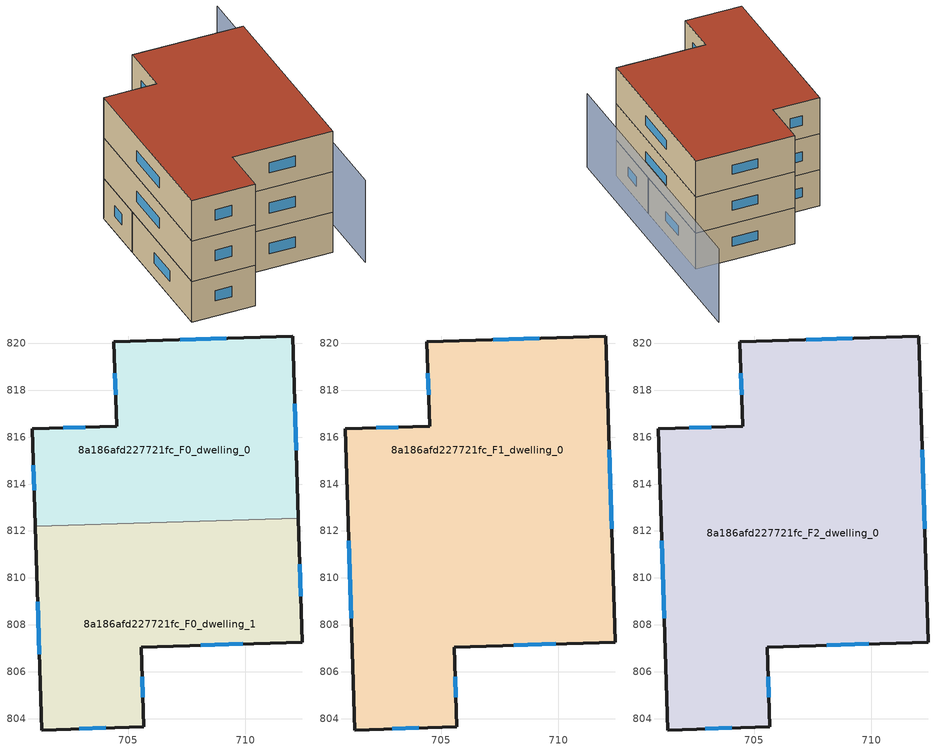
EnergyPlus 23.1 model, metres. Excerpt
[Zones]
8a186afd227721fc_F0_dwelling_0
 floor ground (EU_floor_Construction): 712.02,820.31 712.26,812.55 701.04,812.19 700.91,816.35 704.52,816.46 704.4,820.07 z0
 wall outside (EU_wall_Construction): 712.26,812.55 712.02,820.31 704.4,820.07 704.52,816.46 700.91,816.35 701.04,812.19 z0:3
 wall to 8a186afd227721fc_F0_dwelling_1 (EU_wall_Construction): 701.04,812.19 712.26,812.55 z0:3
 window (EU_Window_Construction): 709.19,820.22 707.23,820.16 / 712.17,815.43 712.11,817.43 / 700.96,814.81 700.99,813.73 / 703.18,816.42 702.25,816.39 / 704.44,818.73 704.47,817.8 z1.11:1.89
8a186afd227721fc_F0_dwelling_1
 floor ground (EU_floor_Construction): 712.26,812.55 712.43,807.27 705.56,807.05 705.66,803.65 701.32,803.52 701.04,812.19 z0
 wall outside (EU_wall_Construction): 701.04,812.19 701.32,803.52 705.66,803.65 705.56,807.05 712.43,807.27 712.26,812.55 z0:3
 window (EU_Window_Construction): 701.14,808.97 701.21,806.74 / 712.37,809.23 712.33,810.59 / 708.11,807.13 709.88,807.18 / 705.62,804.91 705.6,805.79 / 702.93,803.57 704.05,803.6 z1.11:1.89
8a186afd227721fc_F1_dwelling_0
 floor to 8a186afd227721fc_F0_dwelling_0 (EU_floor_Construction): 712.02,820.31 712.26,812.55 701.04,812.19 700.91,816.35 704.51,816.46 704.4,820.07 z3
 floor to 8a186afd227721fc_F0_dwelling_1 (EU_floor_Construction): 712.26,812.55 712.43,807.27 705.56,807.05 705.66,803.65 701.32,803.52 701.04,812.19 z3
 wall outside (EU_wall_Construction): 700.91,816.35 701.32,803.52 705.66,803.65 705.56,807.05 712.43,807.27 712.02,820.31 704.4,820.07 704.52,816.46 700.91,816.35 z3:6
 window (EU_Window_Construction): 701.06,811.59 701.17,808.28 / 703.18,816.42 702.25,816.39 / 704.44,818.73 704.47,817.8 / 709.19,820.22 707.23,820.16 / 712.28,812.1 712.17,815.47 / 708.11,807.13 709.88,807.18 / 705.62,804.91 705.6,805.79 / 702.93,803.57 704.05,803.6 z4.11:4.89
8a186afd227721fc_F2_dwelling_0
 floor to 8a186afd227721fc_F1_dwelling_0 (EU_floor_Construction): 712.02,820.31 712.43,807.27 705.56,807.05 705.66,803.65 701.32,803.52 700.91,816.35 704.51,816.46 704.4,820.07 z6
 wall outside (EU_wall_Construction): 700.91,816.35 701.32,803.52 705.66,803.65 705.56,807.05 712.43,807.27 712.02,820.31 704.4,820.07 704.52,816.46 700.91,816.35 z6:9
 window (EU_Window_Construction): 701.06,811.59 701.17,808.28 / 703.18,816.42 702.25,816.39 / 704.44,818.73 704.47,817.8 / 709.19,820.22 707.23,820.16 / 712.28,812.1 712.17,815.47 / 708.11,807.13 709.88,807.18 / 705.62,804.91 705.6,805.79 / 702.93,803.57 704.05,803.6 z7.11:7.89
 roof outside (EU_roof_Construction): 712.43,807.27 712.02,820.31 704.4,820.07 704.52,816.46 700.91,816.35 701.32,803.52 705.66,803.65 705.56,807.05 z9
shading: 713.84,805.46 713.16,827.09 z0:6.1
[Building]
EU S2 Campaign: North Axis=0; Terrain=City; Solar Distribution=FullExterior
[Site:Location]
Cape.Town.Intl.AP: Latitude=-33.965; Longitude=18.602; Time Zone=2; Elevation=46
[SizingPeriod:WeatherFileDays]
AnnualSizingPeriod: Begin Month=1; Begin Day of Month=1; End Month=12; End Day of Month=31; Day of Week for Start Day=Monday; Use Weather File Daylight Saving Period=No; Use Weather File Rain and Snow Indicators=No
[MATERIAL]
EU_InternalMass_Material: Roughness=MediumRough; Thickness=0.1; Conductivity=1; Density=1800; Specific Heat=900; Thermal Absorptance=0.9; Solar Absorptance=0.7; Visible Absorptance=0.7
[MATERIAL:NOMASS] Roughness=MediumRough; Thermal Absorptance=0.9; Solar Absorptance=0.7; Visible Absorptance=0.7
Name | Thermal Resistance
EU_wall_NoMass | 0.457447
EU_roof_NoMass | 0.416234
EU_floor_NoMass | 1.09226
[WINDOWMATERIAL:SIMPLEGLAZINGSYSTEM]
EU_Window_SimpleGlazing: UFactor=4.7504; Solar Heat Gain Coefficient=0.85; Visible Transmittance=0.85
[CONSTRUCTION]
EU_wall_Construction: EU_wall_NoMass
EU_roof_Construction: EU_roof_NoMass
EU_floor_Construction: EU_floor_NoMass
EU_Window_Construction: EU_Window_SimpleGlazing
EU_InternalMass_Construction: EU_InternalMass_Material
[ZONE] Type=1; Multiplier=1; Ceiling Height=autocalculate; Floor Area=autocalculate; Part of Total Floor Area=Yes
Name | Volume
8a186afd227721fc_F0_dwelling_0 | 222.415
8a186afd227721fc_F1_dwelling_0 | 444.826
8a186afd227721fc_F2_dwelling_0 | 444.831
8a186afd227721fc_F0_dwelling_1 | 222.412
[INTERNALMASS] Construction=EU_InternalMass_Construction
Name | Zone or ZoneList | Surface Area
8a186afd227721fc_F0_dwelling_0_EU_InternalMass | 8a186afd227721fc_F0_dwelling_0 | 74.1383
8a186afd227721fc_F0_dwelling_1_EU_InternalMass | 8a186afd227721fc_F0_dwelling_1 | 74.1373
8a186afd227721fc_F1_dwelling_0_EU_InternalMass | 8a186afd227721fc_F1_dwelling_0 | 148.277
8a186afd227721fc_F2_dwelling_0_EU_InternalMass | 8a186afd227721fc_F2_dwelling_0 | 148.277
[OTHEREQUIPMENT] Fuel Type=Electricity; Design Level Calculation Method=Watts/Area; Power per Zone Floor Area=1; Fraction Latent=0; Fraction Radiant=0; Fraction Lost=0; Carbon Dioxide Generation Rate=0; EndUse Subcategory=EU_Step8_InternalGains
Name | Zone or ZoneList or Space or SpaceList | Schedule
EU_Step8_InternalGain_8a186afd227721fc_F0_dwelling_0_f000 | 8a186afd227721fc_F0_dwelling_0 | EU_Step8_GainSchedule_8a186afd227721fc_F0_dwelling_0_f000
EU_Step8_InternalGain_8a186afd227721fc_F0_dwelling_1_f000 | 8a186afd227721fc_F0_dwelling_1 | EU_Step8_GainSchedule_8a186afd227721fc_F0_dwelling_1_f000
EU_Step8_InternalGain_8a186afd227721fc_F1_dwelling_0_f000 | 8a186afd227721fc_F1_dwelling_0 | EU_Step8_GainSchedule_8a186afd227721fc_F1_dwelling_0_f000
EU_Step8_InternalGain_8a186afd227721fc_F2_dwelling_0_f000 | 8a186afd227721fc_F2_dwelling_0 | EU_Step8_GainSchedule_8a186afd227721fc_F2_dwelling_0_f000
[ZONEVENTILATION:DESIGNFLOWRATE] Schedule=EU_AlwaysOn; Design Flow Rate Calculation Method=AirChanges/Hour; Air Changes per Hour=0.690967; Ventilation Type=Natural; Fan Pressure Rise=0; Fan Total Efficiency=1; Constant Term Coefficient=1; Temperature Term Coefficient=0; Velocity Term Coefficient=0; Velocity Squared Term Coefficient=0; Minimum Indoor Temperature=-100; Maximum Indoor Temperature=100; Delta Temperature=-100; Minimum Outdoor Temperature=-100; Maximum Outdoor Temperature=100; Maximum Wind Speed=40
Name | Zone or ZoneList or Space or SpaceList
EU_ConstantAir_8a186afd227721fc_F0_dwelling_0 | 8a186afd227721fc_F0_dwelling_0
EU_ConstantAir_8a186afd227721fc_F0_dwelling_1 | 8a186afd227721fc_F0_dwelling_1
EU_ConstantAir_8a186afd227721fc_F1_dwelling_0 | 8a186afd227721fc_F1_dwelling_0
EU_ConstantAir_8a186afd227721fc_F2_dwelling_0 | 8a186afd227721fc_F2_dwelling_0
[HVACTEMPLATE:THERMOSTAT] Constant Heating Setpoint=20; Constant Cooling Setpoint=50
EU_HeatOnly_8a186afd227721fc_F0_dwelling_0; EU_HeatOnly_8a186afd227721fc_F0_dwelling_1; EU_HeatOnly_8a186afd227721fc_F1_dwelling_0; EU_HeatOnly_8a186afd227721fc_F2_dwelling_0
[HVACTEMPLATE:ZONE:IDEALLOADSAIRSYSTEM] System Availability Schedule=EU_AlwaysOn; Maximum Heating Supply Air Temperature=50; Minimum Cooling Supply Air Temperature=13; Maximum Heating Supply Air Humidity Ratio=0.0156; Minimum Cooling Supply Air Humidity Ratio=0.0077; Heating Limit=NoLimit; Cooling Limit=NoLimit; Heating Availability Schedule=EU_AlwaysOn; Cooling Availability Schedule=EU_CoolingOff; Dehumidification Control Type=ConstantSensibleHeatRatio; Cooling Sensible Heat Ratio=0.7; Dehumidification Setpoint=60; Humidification Control Type=None; Humidification Setpoint=30; Outdoor Air Method=None; Outdoor Air Flow Rate per Person=0.00944; Outdoor Air Flow Rate per Zone Floor Area=0; Outdoor Air Flow Rate per Zone=0; Demand Controlled Ventilation Type=None; Outdoor Air Economizer Type=NoEconomizer; Heat Recovery Type=None; Sensible Heat Recovery Effectiveness=0.7; Latent Heat Recovery Effectiveness=0.65
Name | Template Thermostat
8a186afd227721fc_F0_dwelling_0 | EU_HeatOnly_8a186afd227721fc_F0_dwelling_0
8a186afd227721fc_F0_dwelling_1 | EU_HeatOnly_8a186afd227721fc_F0_dwelling_1
8a186afd227721fc_F1_dwelling_0 | EU_HeatOnly_8a186afd227721fc_F1_dwelling_0
8a186afd227721fc_F2_dwelling_0 | EU_HeatOnly_8a186afd227721fc_F2_dwelling_0
[SIZING:ZONE] Zone Cooling Design Supply Air Temperature Input Method=SupplyAirTemperature; Zone Cooling Design Supply Air Temperature=13; Zone Heating Design Supply Air Temperature Input Method=SupplyAirTemperature; Zone Heating Design Supply Air Temperature=50; Zone Cooling Design Supply Air Humidity Ratio=0.008; Zone Heating Design Supply Air Humidity Ratio=0.008; Cooling Design Air Flow Method=DesignDay; Cooling Design Air Flow Rate=0; Cooling Minimum Air Flow per Zone Floor Area=0.000762; Cooling Minimum Air Flow=0; Cooling Minimum Air Flow Fraction=0.2; Heating Design Air Flow Method=DesignDay; Heating Design Air Flow Rate=0; Heating Maximum Air Flow per Zone Floor Area=0.002032; Heating Maximum Air Flow=0.141576; Heating Maximum Air Flow Fraction=0.3; Account for Dedicated Outdoor Air System=No; Dedicated Outdoor Air System Control Strategy=NeutralSupplyAir; Dedicated Outdoor Air Low Setpoint Temperature for Design=autosize; Dedicated Outdoor Air High Setpoint Temperature for Design=autosize; Zone Load Sizing Method=Sensible Load Only No Latent Load; Zone Latent Cooling Design Supply Air Humidity Ratio Input Method=HumidityRatioDifference; Zone Cooling Design Supply Air Humidity Ratio Difference=0.005; Zone Latent Heating Design Supply Air Humidity Ratio Input Method=HumidityRatioDifference; Zone Humidification Design Supply Air Humidity Ratio Difference=0.005
8a186afd227721fc_F0_dwelling_0; 8a186afd227721fc_F0_dwelling_1; 8a186afd227721fc_F1_dwelling_0; 8a186afd227721fc_F2_dwelling_0
[SCHEDULE:CONSTANT]
Name | Hourly Value
EU_AlwaysOn | 1
EU_CoolingOff | 0
[SCHEDULE:FILE] Column Number=1; Rows to Skip at Top=0; Number of Hours of Data=8760; Column Separator=Comma; Interpolate to Timestep=No; Minutes per Item=60; Adjust Schedule for Daylight Savings=Yes
Name | File
EU_Step8_GainSchedule_8a186afd227721fc_F0_dwelling_0_f000 | ../../schedules/8a186afd227721fc/8a186afd227721fc_F0_dwelling_0_f000_gain.csv
EU_Step8_GainSchedule_8a186afd227721fc_F0_dwelling_1_f000 | ../../schedules/8a186afd227721fc/8a186afd227721fc_F0_dwelling_1_f000_gain.csv
EU_Step8_GainSchedule_8a186afd227721fc_F1_dwelling_0_f000 | ../../schedules/8a186afd227721fc/8a186afd227721fc_F1_dwelling_0_f000_gain.csv
EU_Step8_GainSchedule_8a186afd227721fc_F2_dwelling_0_f000 | ../../schedules/8a186afd227721fc/8a186afd227721fc_F2_dwelling_0_f000_gain.csv
